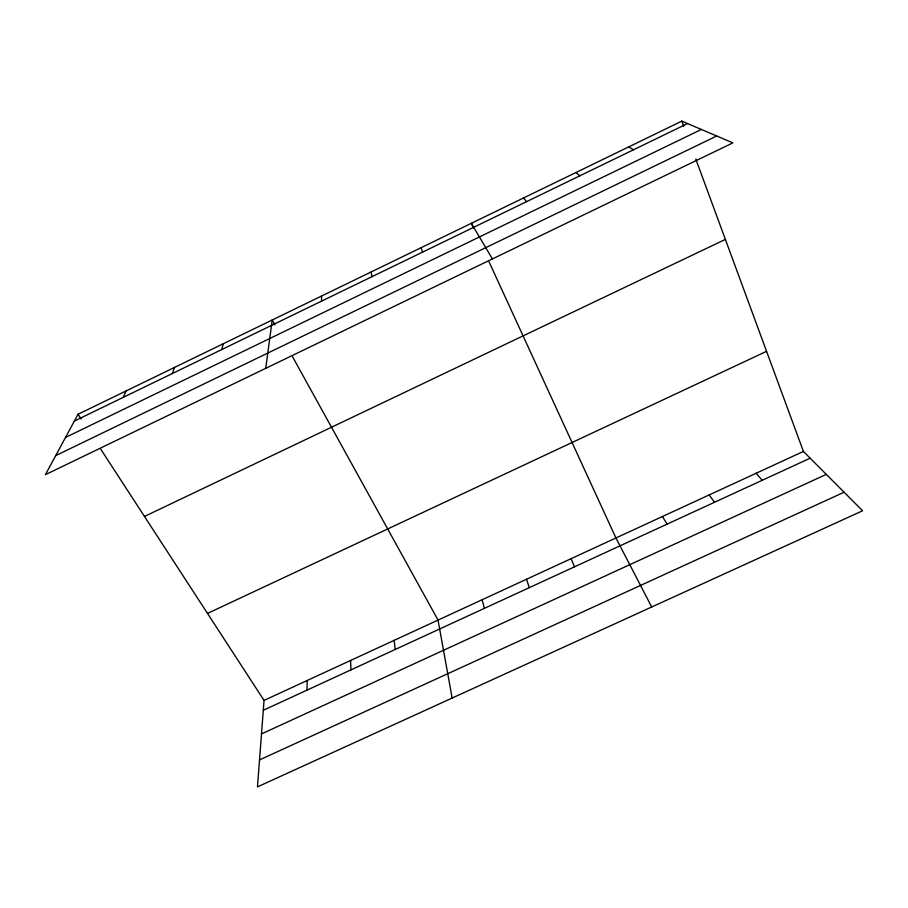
<?xml version="1.0" encoding="UTF-8"?>
<svg xmlns="http://www.w3.org/2000/svg" width="908" height="908" viewBox="0 0 908 908"><rect width="100%" height="100%" fill="white"/><g stroke="black" fill="none" stroke-linecap="round" stroke-linejoin="round"><path stroke-width="1.36" d="M307.017 690.125L307.188 680.489M100.799 449.267L264.046 700.409L257.463 786.884L862.6 510.773L803.41 451.435L695.8 159.059M265.715 368.342L272.241 319.968L274.942 324.871M221.756 349.557L223.232 343.769M172.316 373.54L174.54 367.411M123.182 397.386L126.133 390.905M78.043 414.264L45.4 474.68L732.847 142.885L681.829 121.116L78.043 414.264L81.073 418.929M74.354 421.074L687.549 123.556M65.501 437.463L701.362 129.447M55.683 455.634L716.718 135.996M144.463 516.448L725.379 239.406M207.512 613.422L766.568 351.328M264.046 700.409L803.41 451.435M263.297 710.283L810.152 458.188M261.493 733.936L826.303 474.373M259.518 759.917L844.1 492.215M628.688 146.914L633.557 149.752M575.899 172.543L579.917 175.777M523.451 198.001L526.64 201.621M756.137 473.261L762.198 480.298M709.125 494.951L714.517 502.272M662.397 516.527L667.13 524.12M492.386 258.939L471.354 223.3L473.715 228.441M292.546 356.731L438.042 620.085L452.15 698.059M651.706 606.998L615.93 537.979L489.083 261.901M571.087 558.67L574.537 566.808M681.829 121.116L683.758 126.348M421.096 247.702L422.674 252.072M526.492 579.259L529.319 587.646M482.148 599.734L484.361 608.371M371.168 271.935L371.962 276.679M394.185 640.333L395.196 649.481M350.567 660.468L350.987 669.866M321.546 296.031L321.58 301.127"/></g></svg>
